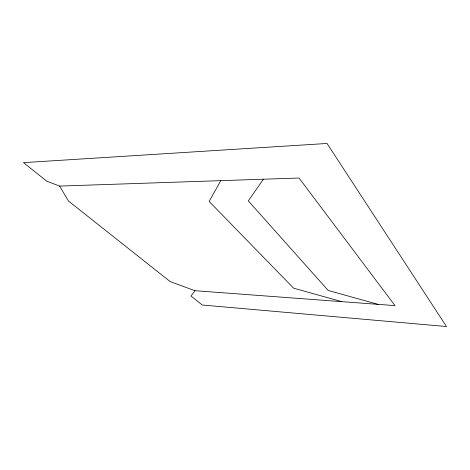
<?xml version="1.0" encoding="UTF-8"?>
<svg xmlns="http://www.w3.org/2000/svg" width="470" height="470" viewBox="0 0 470 470"><rect width="100%" height="100%" fill="white"/><g stroke="black" fill="none" stroke-linecap="round" stroke-linejoin="round"><path stroke-width="0.7" d="M220.8 180.65L209.138 201.424L293.574 288.163L341.796 301.658M263.406 179.217L248.295 200.884L328.154 290.437L378.109 304.366M194.974 290.701L190.996 296.035L202.259 305.007L446.5 326.538L327.038 143.462L23.5 162.643L46.841 181.232L59.637 186.085L299.049 178.013L394.994 305.623L194.974 290.701L170.146 281.571L68.414 200.972L59.637 186.085"/></g></svg>
